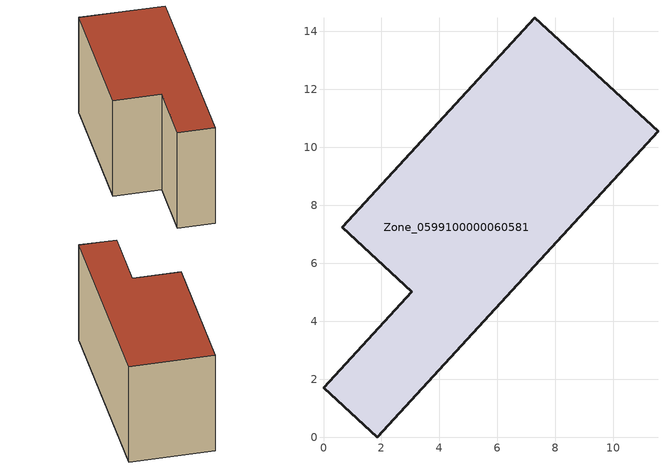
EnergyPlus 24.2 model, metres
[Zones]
Zone_0599100000060581
 floor ground (C_G): 0,1.71 3.05,5.02 0.64,7.24 7.28,14.47 11.54,10.56 1.86,0 z0
 wall outside (C_F): 3.05,5.02 0,1.71 1.86,0 11.54,10.56 7.28,14.47 0.64,7.24 3.05,5.02 z0:7.58
 roof outside (C_R): 7.28,14.47 0.64,7.24 3.05,5.02 0,1.71 1.86,0 11.54,10.56 z7.58
[BUILDING]
Pand.0599100000060581: North Axis=0; Terrain=City; Loads Convergence Tolerance Value=0.04; Temperature Convergence Tolerance Value=0.4; Solar Distribution=FullExterior; Maximum Number of Warmup Days=25; Minimum Number of Warmup Days=1
[Site:Location]
Rotterdam.The.Hague.AP_ZH_NLD Design_Conditions: Latitude=51.96; Longitude=4.45; Time Zone=1; Elevation=-4.5
[SITE:GROUNDTEMPERATURE:BUILDINGSURFACE]
18, 18, 18, 18, 18, 18, 18, 18, 18, 18, 18, 18
[MATERIAL] Thermal Absorptance=0.9; Solar Absorptance=0.7; Visible Absorptance=0.7
Name | Roughness | Thickness | Conductivity | Density | Specific Heat
G.TI.1975-1991 | MediumSmooth | 0.15 | 0.288461 | 540 | 1210
F.TI.1975-1991 | Rough | 0.3 | 0.230769 | 1920 | 840
R.TI.1975-1991 | MediumRough | 0.2 | 0.153846 | 1500 | 1000
[CONSTRUCTION]
C_G: G.TI.1975-1991
C_F: F.TI.1975-1991
C_R: R.TI.1975-1991
[ZONE]
Zone_0599100000060581: Type=1; Multiplier=1; Ceiling Height=Autocalculate; Volume=Autocalculate; Floor Area=autocalculate; Part of Total Floor Area=Yes
[ZONEINFILTRATION:DESIGNFLOWRATE]
Infil_Zone_0599100000060581: Zone or ZoneList or Space or SpaceList=Zone_0599100000060581; Schedule=AlwaysOn; Design Flow Rate Calculation Method=Flow/Area; Flow Rate per Floor Area=0.003; Constant Term Coefficient=1; Temperature Term Coefficient=0; Velocity Term Coefficient=0; Velocity Squared Term Coefficient=0
[HVACTEMPLATE:ZONE:IDEALLOADSAIRSYSTEM]
Zone_0599100000060581: Maximum Heating Supply Air Temperature=50; Minimum Cooling Supply Air Temperature=13; Maximum Heating Supply Air Humidity Ratio=0.0156; Minimum Cooling Supply Air Humidity Ratio=0.0077; Heating Limit=NoLimit; Cooling Limit=NoLimit; Dehumidification Control Type=ConstantSensibleHeatRatio; Cooling Sensible Heat Ratio=0.7; Dehumidification Setpoint=60; Humidification Control Type=None; Humidification Setpoint=30; Outdoor Air Method=None; Outdoor Air Flow Rate per Person=0.00944; Outdoor Air Flow Rate per Zone Floor Area=0; Outdoor Air Flow Rate per Zone=0; Demand Controlled Ventilation Type=None; Outdoor Air Economizer Type=NoEconomizer; Heat Recovery Type=None; Sensible Heat Recovery Effectiveness=0.7; Latent Heat Recovery Effectiveness=0.65
[ZONECONTROL:THERMOSTAT]
ThermostatControl_Zone_0599100000060581: Zone or ZoneList=Zone_0599100000060581; Control Type Schedule=DualSetpointControlType; Control 1=Thermostat_Zone_0599100000060581; Temperature Difference Between Cutout And Setpoint=0
[THERMOSTATSETPOINT:DUALSETPOINT]
Thermostat_Zone_0599100000060581: Heating Setpoint Temperature Schedule=HeatingSetpoint_Zone_0599100000060581; Cooling Setpoint Temperature Schedule=CoolingSetpoint_Zone_0599100000060581
[SCHEDULE:COMPACT]
HeatingSetpoint_Zone_0599100000060581: Through: 12/31, For: AllDays, Until: 24:00, 21
CoolingSetpoint_Zone_0599100000060581: Through: 12/31, For: AllDays, Until: 24:00, 24
DualSetpointControlType: Through: 12/31, For: AllDays, Until: 24:00, 4
AlwaysOn: Through: 12/31, For: AllDays, Until: 24:00, 1
